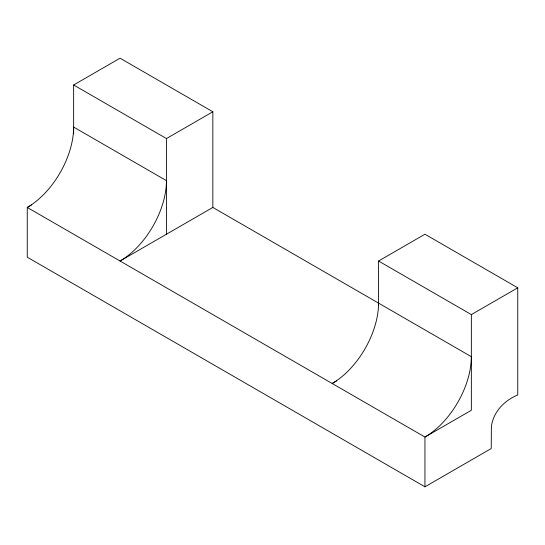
<?xml version="1.0" encoding="UTF-8"?>
<svg xmlns="http://www.w3.org/2000/svg" width="545" height="545" viewBox="0 0 545 545"><rect width="100%" height="100%" fill="white"/><g stroke="black" fill="none" stroke-linecap="round" stroke-linejoin="round"><path stroke-width="0.82" d="M73.65 133.879L73.65 84.986L120.05 58.192L212.843 111.773L212.843 207.441L120.05 261.021A65.618 37.884 -60 0 0 166.443 180.654L73.65 127.08A65.618 37.884 -60 0 1 27.25 207.441L27.25 257.192L424.95 486.808L491.236 448.535L491.379 426.824C493.123 411.979 504.282 400.527 517.75 394.962L517.75 287.808L424.95 234.227L378.557 261.021L378.557 305.663M31.671 204.893L27.25 207.441L424.95 437.056L471.35 410.269L471.35 314.594L378.557 261.021M73.65 84.986L166.443 138.559L212.843 111.773M336.572 380.928L332.157 383.482A65.618 37.884 -60 0 0 378.557 303.115M471.35 314.594L517.75 287.808M212.843 207.441L471.35 356.689A65.618 37.884 -60 0 1 424.95 437.056L424.95 486.808M166.443 138.559L166.443 234.234"/></g></svg>
